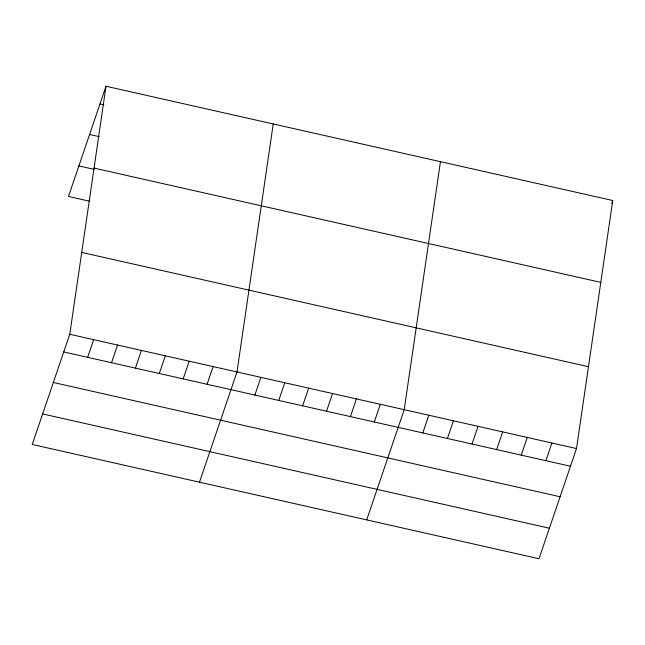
<?xml version="1.0" encoding="UTF-8"?>
<svg xmlns="http://www.w3.org/2000/svg" width="645" height="645" viewBox="0 0 645 645"><rect width="100%" height="100%" fill="white"/><g stroke="black" fill="none" stroke-linecap="round" stroke-linejoin="round"><path stroke-width="0.97" d="M69.765 334.263L106.006 86.245L612.75 200.531L576.509 448.549L538.994 558.755L32.25 444.469L69.765 334.263L576.509 448.549M273.23 123.961L236.989 371.98L199.474 482.186M440.454 161.677L404.213 409.688L366.699 519.894M106.006 86.245L68.491 196.451L89.51 201.192M87.631 357.338L93.654 339.649M111.52 362.724L117.543 345.035M135.41 368.118L141.432 350.428M159.299 373.503L165.322 355.814M183.188 378.889L189.211 361.2M207.085 384.275L213.1 366.586M254.864 395.054L260.878 377.365M278.753 400.44L284.767 382.751M302.642 405.826L308.657 388.137M326.531 411.212L332.546 393.531M350.42 416.606L356.435 398.916M374.31 421.991L380.324 404.302M422.806 432.932L428.828 415.243M447.42 438.479L453.443 420.79M472.035 444.034L478.058 426.345M496.65 449.581L502.673 431.892M521.265 455.136L527.279 437.447M611.799 203.32L612.75 200.531M545.872 460.683L551.894 442.994M99.983 103.934L103.805 104.796M89.591 134.466L99.145 136.619M94.049 168.095L600.793 282.373M78.883 165.926L94.17 169.369M81.73 252.421L588.466 366.699M63.742 351.952L570.486 466.238M53.35 382.485L560.094 496.763M42.643 413.937L549.387 528.223"/></g></svg>
